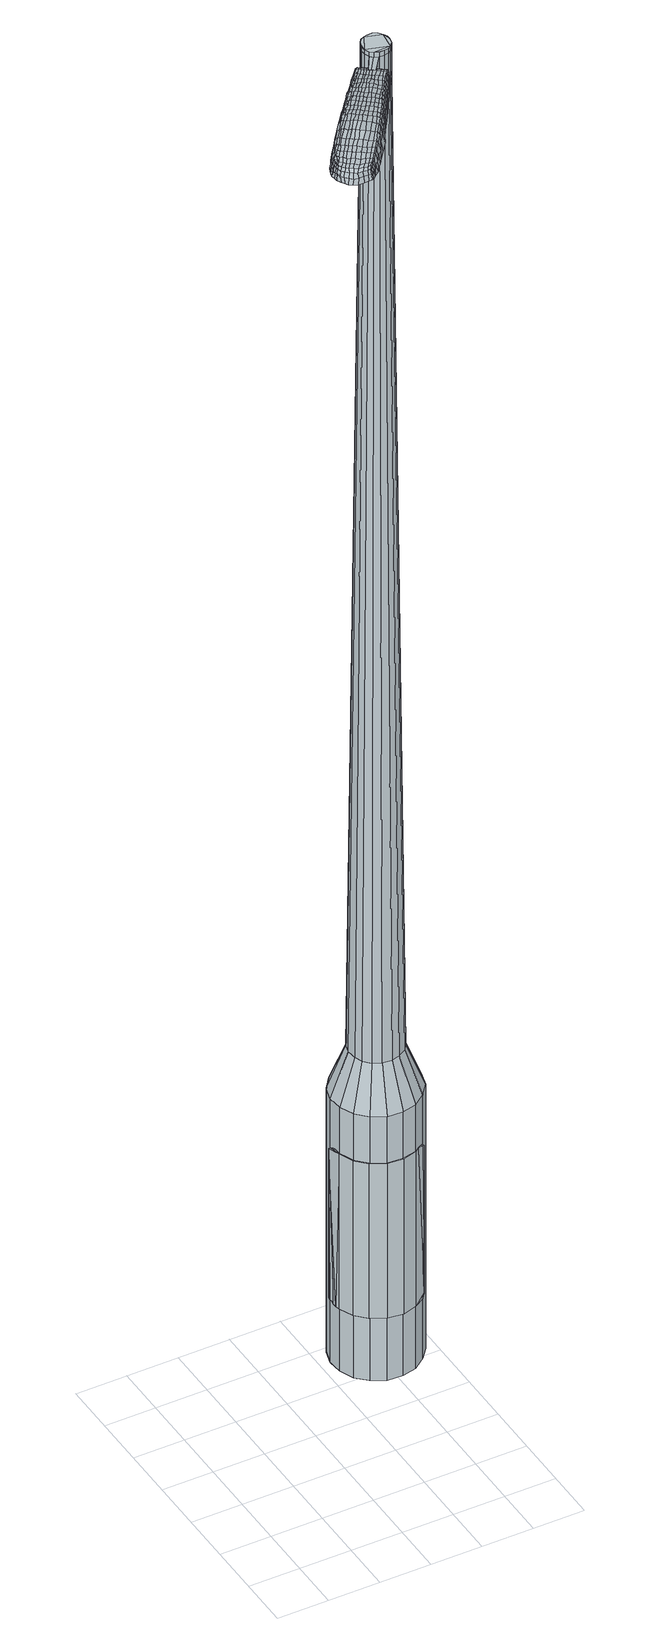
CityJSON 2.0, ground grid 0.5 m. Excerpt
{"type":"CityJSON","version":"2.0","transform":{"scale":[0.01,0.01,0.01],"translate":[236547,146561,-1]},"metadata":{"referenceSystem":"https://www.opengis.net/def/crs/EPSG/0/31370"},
"CityObjects":{
"object1":{"type":"GenericCityObject","attributes":{"cluster":616,"mean_distance_to_centroid":0.293,"new_centroid_x":236549.02,"new_centroid_y":146563.29,"mean_distance_to_camera":6.36,"H1":2.63,"H2":0.801,"Z_final":113.56,"cluster2":-1,"proj_x":236545.16,"proj_y":146560.49,"id_line":33897,"bearing_l":324.06,"distance":4.77,"orientation":"right","G_obj":234.06},"geometry":[{"type":"MultiSurface","lod":"2","boundaries":[[[0,1,2,3]],[[1,4,5,2]],[[4,6,7,5]],[[6,8,9,7]],[[8,10,11,9]],[[10,12,13,11]],[[12,14,15,13]],[[14,16,17,15]],[[16,18,19,17]],[[18,20,21,19]],[[20,22,23,21]],[[22,24,25,23]],[[24,26,27,25]],[[26,28,29,27]],[[28,30,31,29]],[[30,32,33,31]],[[32,34,35,33]],[[34,0,3,35]],[[36,37,38,39]],[[38,40,41,42]],[[41,43,42]],[[42,44,45,46]],[[45,47,46]],[[46,48,49,50]],[[49,51,50]],[[42,46,50,38]],[[50,52,39,38]],[[53,36,39]],[[2,5,7,35]],[[7,9,11,15]],[[11,13,15]],[[15,17,19,23]],[[19,21,23]],[[23,25,27,31]],[[27,29,31]],[[15,23,31,7]],[[31,33,35,7]],[[3,2,35]],[[1,0,54,55]],[[0,34,56,54]],[[34,32,57,56]],[[32,30,58,57]],[[30,28,59,58]],[[28,26,60,59]],[[26,24,61,60]],[[24,22,62,61]],[[22,20,63,62]],[[20,18,64,63]],[[18,16,65,64]],[[16,14,66,65]],[[14,12,67,66]],[[12,10,68,67]],[[10,8,69,68]],[[8,6,70,69]],[[6,4,71,70]],[[4,1,55,71]],[[55,54,72,73]],[[54,56,74,72]],[[56,57,75,74]],[[57,58,76,75]],[[58,59,77,76]],[[59,60,78,77]],[[60,61,79,78]],[[61,62,80,79]],[[62,63,81,80]],[[63,64,82,81]],[[64,65,83,82]],[[65,66,84,83]],[[66,67,85,84]],[[67,68,86,85]],[[68,69,87,86]],[[69,70,88,87]],[[70,71,89,88]],[[71,55,73,89]],[[90,91,92,93]],[[94,95,91,90]],[[75,96,95,94]],[[97,98,96,75]],[[99,100,98,97]],[[78,101,100,99]],[[79,102,101,78]],[[80,103,102,79]],[[81,104,103,80]],[[105,106,104,81]],[[107,108,106,105]],[[84,109,108,107]],[[85,110,109,84]],[[111,112,110,85]],[[87,113,112,111]],[[88,114,113,87]],[[115,116,114,88]],[[93,92,116,115]],[[117,118,119,120]],[[121,117,120,122]],[[123,121,122,124]],[[125,123,124,126]],[[127,125,126,128]],[[129,127,128,130]],[[131,129,130,132]],[[133,131,132,134]],[[135,133,134,136]],[[137,135,136,138]],[[139,137,138,140]],[[141,139,140,142]],[[143,141,142,144]],[[145,143,144,146]],[[147,145,146,148]],[[149,147,148,150]],[[73,72,90,93]],[[72,74,94,90]],[[74,75,94]],[[76,97,75]],[[76,77,99,97]],[[77,78,99]],[[82,105,81]],[[82,83,107,105]],[[83,84,107]],[[86,111,85]],[[86,87,111]],[[89,115,88]],[[89,73,93,115]],[[151,152,92,91]],[[152,153,116,92]],[[153,114,116]],[[154,112,113]],[[154,110,112]],[[155,108,109]],[[155,156,106,108]],[[156,104,106]],[[157,100,101]],[[157,158,98,100]],[[158,96,98]],[[159,95,96]],[[159,151,91,95]],[[39,52,149,160]],[[152,151,161,150]],[[53,39,160,118]],[[151,159,119,161]],[[36,53,118,117]],[[159,96,120,119]],[[37,36,117,121]],[[96,158,122,120]],[[38,37,121,123]],[[158,157,124,122]],[[40,38,123,125]],[[157,101,126,124]],[[41,40,125,127]],[[101,102,128,126]],[[43,41,127,129]],[[102,103,130,128]],[[42,43,129,131]],[[103,104,132,130]],[[44,42,131,133]],[[104,156,134,132]],[[45,44,133,135]],[[156,155,136,134]],[[47,45,135,137]],[[155,109,138,136]],[[46,47,137,139]],[[109,110,140,138]],[[48,46,139,141]],[[110,154,142,140]],[[49,48,141,143]],[[154,113,144,142]],[[51,49,143,145]],[[113,114,146,144]],[[50,51,145,147]],[[114,153,148,146]],[[52,50,147,149]],[[153,152,150,148]],[[149,150,162,163]],[[150,161,164,162]],[[161,119,165,164]],[[119,118,166,165]],[[118,160,167,166]],[[160,149,163,167]],[[168,169,170,171]],[[172,168,171,173]],[[168,172,174,175]],[[169,168,175,176]],[[177,178,179,180]],[[181,177,180,182]],[[177,181,183,184]],[[178,177,184,185]],[[186,187,188,189]],[[190,186,189,191]],[[186,190,192,193]],[[187,186,193,194]],[[195,196,197,198]],[[199,195,198,200]],[[195,199,201,202]],[[196,195,202,203]],[[204,205,206,207]],[[208,204,207,209]],[[204,208,210,211]],[[205,204,211,212]],[[213,214,215,216]],[[217,213,216,218]],[[213,217,219,220]],[[214,213,220,221]],[[222,223,224,225]],[[214,222,225,215]],[[222,214,221,226]],[[223,222,226,227]],[[228,229,230,231]],[[223,228,231,224]],[[228,223,227,232]],[[229,228,232,233]],[[234,172,173,235]],[[229,234,235,230]],[[234,229,233,236]],[[172,234,236,174]],[[237,238,239,240]],[[241,237,240,242]],[[237,241,243,244]],[[238,237,244,245]],[[246,247,248,249]],[[238,246,249,239]],[[246,238,245,250]],[[247,246,250,251]],[[252,253,254,255]],[[247,252,255,248]],[[252,247,251,256]],[[253,252,256,257]],[[258,259,260,261]],[[253,258,261,254]],[[258,253,257,262]],[[259,258,262,263]],[[264,169,176,265]],[[259,264,265,260]],[[264,259,263,266]],[[169,264,266,170]],[[267,268,269,270]],[[271,267,270,272]],[[267,271,273,274]],[[268,267,274,275]],[[276,277,278,279]],[[268,276,279,269]],[[276,268,275,280]],[[277,276,280,281]],[[282,283,284,285]],[[277,282,285,278]],[[282,277,281,286]],[[283,282,286,287]],[[288,181,182,289]],[[283,288,289,284]],[[288,283,287,290]],[[181,288,290,183]],[[291,292,293,294]],[[295,291,294,296]],[[291,295,297,298]],[[292,291,298,299]],[[300,301,302,303]],[[292,300,303,293]],[[300,292,299,304]],[[301,300,304,305]],[[306,307,308,309]],[[301,306,309,302]],[[306,301,305,310]],[[307,306,310,311]],[[312,313,314,315]],[[307,312,315,308]],[[312,307,311,316]],[[313,312,316,317]],[[318,178,185,319]],[[313,318,319,314]],[[318,313,317,320]],[[178,318,320,179]],[[321,207,206,322]],[[323,321,322,324]],[[321,323,325,326]],[[207,321,326,209]],[[327,323,324,328]],[[329,327,328,330]],[[327,329,331,332]],[[323,327,332,325]],[[333,329,330,334]],[[335,333,334,336]],[[333,335,337,338]],[[329,333,338,331]],[[339,335,336,340]],[[341,339,340,342]],[[339,341,343,344]],[[335,339,344,337]],[[345,341,342,346]],[[196,345,346,197]],[[345,196,203,347]],[[341,345,347,343]],[[348,349,194,193]],[[350,348,193,192]],[[348,350,351,352]],[[349,348,352,353]],[[354,355,353,352]],[[356,354,352,351]],[[354,356,357,358]],[[355,354,358,359]],[[360,361,359,358]],[[362,360,358,357]],[[360,362,363,364]],[[361,360,364,365]],[[366,367,365,364]],[[368,366,364,363]],[[366,368,201,199]],[[367,366,199,200]],[[369,370,371,372]],[[271,369,372,273]],[[369,271,272,373]],[[370,369,373,374]],[[375,190,191,376]],[[370,375,376,371]],[[375,370,374,377]],[[190,375,377,192]],[[378,379,380,381]],[[217,378,381,219]],[[378,217,218,382]],[[379,378,382,383]],[[384,385,386,387]],[[379,384,387,380]],[[384,379,383,388]],[[385,384,388,389]],[[390,187,194,391]],[[385,390,391,386]],[[390,385,389,392]],[[187,390,392,188]],[[393,394,395,396]],[[175,393,396,176]],[[393,175,174,397]],[[394,393,397,398]],[[399,400,401,402]],[[394,399,402,395]],[[399,394,398,403]],[[400,399,403,404]],[[405,198,197,406]],[[400,405,406,401]],[[405,400,404,407]],[[198,405,407,200]],[[408,409,410,411]],[[180,408,411,182]],[[408,180,179,412]],[[409,408,412,413]],[[414,202,201,415]],[[409,414,415,410]],[[414,409,413,416]],[[202,414,416,203]],[[417,418,419,420]],[[295,417,420,297]],[[417,295,296,421]],[[418,417,421,422]],[[423,208,209,424]],[[418,423,424,419]],[[423,418,422,425]],[[208,423,425,210]],[[426,427,428,429]],[[241,426,429,243]],[[426,241,242,430]],[[427,426,430,431]],[[432,433,434,435]],[[427,432,435,428]],[[432,427,431,436]],[[433,432,436,437]],[[438,205,212,439]],[[433,438,439,434]],[[438,433,437,440]],[[205,438,440,206]],[[441,442,431,430]],[[240,441,430,242]],[[441,240,239,443]],[[442,441,443,444]],[[445,446,437,436]],[[442,445,436,431]],[[445,442,444,447]],[[446,445,447,448]],[[449,322,206,440]],[[446,449,440,437]],[[449,446,448,450]],[[322,449,450,324]],[[451,452,453,454]],[[298,451,454,299]],[[451,298,297,420]],[[452,451,420,419]],[[455,326,325,456]],[[452,455,456,453]],[[455,452,419,424]],[[326,455,424,209]],[[457,458,444,443]],[[249,457,443,239]],[[457,249,248,459]],[[458,457,459,460]],[[461,462,448,447]],[[458,461,447,444]],[[461,458,460,463]],[[462,461,463,464]],[[465,328,324,450]],[[462,465,450,448]],[[465,462,464,466]],[[328,465,466,330]],[[467,468,469,470]],[[304,467,470,305]],[[467,304,299,454]],[[468,467,454,453]],[[471,332,331,472]],[[468,471,472,469]],[[471,468,453,456]],[[332,471,456,325]],[[473,474,460,459]],[[255,473,459,248]],[[473,255,254,475]],[[474,473,475,476]],[[477,478,464,463]],[[474,477,463,460]],[[477,474,476,479]],[[478,477,479,480]],[[481,334,330,466]],[[478,481,466,464]],[[481,478,480,482]],[[334,481,482,336]],[[483,484,485,486]],[[310,483,486,311]],[[483,310,305,470]],[[484,483,470,469]],[[487,338,337,488]],[[484,487,488,485]],[[487,484,469,472]],[[338,487,472,331]],[[489,490,476,475]],[[261,489,475,254]],[[489,261,260,491]],[[490,489,491,492]],[[493,494,480,479]],[[490,493,479,476]],[[493,490,492,495]],[[494,493,495,496]],[[497,340,336,482]],[[494,497,482,480]],[[497,494,496,498]],[[340,497,498,342]],[[499,500,501,502]],[[316,499,502,317]],[[499,316,311,486]],[[500,499,486,485]],[[503,344,343,504]],[[500,503,504,501]],[[503,500,485,488]],[[344,503,488,337]],[[505,506,492,491]],[[265,505,491,260]],[[505,265,176,396]],[[506,505,396,395]],[[507,508,496,495]],[[506,507,495,492]],[[507,506,395,402]],[[508,507,402,401]],[[509,346,342,498]],[[508,509,498,496]],[[509,508,401,406]],[[346,509,406,197]],[[510,511,413,412]],[[320,510,412,179]],[[510,320,317,502]],[[511,510,502,501]],[[512,347,203,416]],[[511,512,416,413]],[[512,511,501,504]],[[347,512,504,343]],[[513,514,374,373]],[[270,513,373,272]],[[513,270,269,515]],[[514,513,515,516]],[[517,350,192,377]],[[514,517,377,374]],[[517,514,516,518]],[[350,517,518,351]],[[519,520,521,522]],[[220,519,522,221]],[[519,220,219,381]],[[520,519,381,380]],[[523,524,525,526]],[[520,523,526,521]],[[523,520,380,387]],[[524,523,387,386]],[[527,349,353,528]],[[524,527,528,525]],[[527,524,386,391]],[[349,527,391,194]],[[529,530,516,515]],[[279,529,515,269]],[[529,279,278,531]],[[530,529,531,532]],[[533,356,351,518]],[[530,533,518,516]],[[533,530,532,534]],[[356,533,534,357]],[[535,536,537,538]],[[226,535,538,227]],[[535,226,221,522]],[[536,535,522,521]],[[539,540,541,542]],[[536,539,542,537]],[[539,536,521,526]],[[540,539,526,525]],[[543,355,359,544]],[[540,543,544,541]],[[543,540,525,528]],[[355,543,528,353]],[[545,546,532,531]],[[285,545,531,278]],[[545,285,284,547]],[[546,545,547,548]],[[549,362,357,534]],[[546,549,534,532]],[[549,546,548,550]],[[362,549,550,363]],[[551,552,553,554]],[[232,551,554,233]],[[551,232,227,538]],[[552,551,538,537]],[[555,556,557,558]],[[552,555,558,553]],[[555,552,537,542]],[[556,555,542,541]],[[559,361,365,560]],[[556,559,560,557]],[[559,556,541,544]],[[361,559,544,359]],[[561,562,548,547]],[[289,561,547,284]],[[561,289,182,411]],[[562,561,411,410]],[[563,368,363,550]],[[562,563,550,548]],[[563,562,410,415]],[[368,563,415,201]],[[564,565,398,397]],[[236,564,397,174]],[[564,236,233,554]],[[565,564,554,553]],[[566,567,404,403]],[[565,566,403,398]],[[566,565,553,558]],[[567,566,558,557]],[[568,367,200,407]],[[567,568,407,404]],[[568,567,557,560]],[[367,568,560,365]],[[569,570,571,572]],[[572,571,573,574]],[[575,573,571,576]],[[576,571,570,577]],[[578,579,580,581]],[[581,580,582,583]],[[584,582,580,585]],[[585,580,579,586]],[[587,588,589,590]],[[590,589,591,592]],[[593,591,589,594]],[[594,589,588,595]],[[596,597,598,599]],[[599,598,600,601]],[[602,600,598,603]],[[603,598,597,604]],[[605,606,607,608]],[[608,607,609,610]],[[611,609,607,612]],[[612,607,606,613]],[[614,615,616,617]],[[617,616,618,619]],[[620,618,616,621]],[[621,616,615,622]],[[623,624,625,626]],[[626,625,615,614]],[[622,615,625,627]],[[627,625,624,628]],[[629,630,631,632]],[[632,631,624,623]],[[628,624,631,633]],[[633,631,630,634]],[[574,573,635,636]],[[636,635,630,629]],[[634,630,635,637]],[[637,635,573,575]],[[638,639,640,641]],[[641,640,642,643]],[[644,642,640,645]],[[645,640,639,646]],[[647,648,649,650]],[[650,649,639,638]],[[646,639,649,651]],[[651,649,648,652]],[[653,654,655,656]],[[656,655,648,647]],[[652,648,655,657]],[[657,655,654,658]],[[659,660,661,662]],[[662,661,654,653]],[[658,654,661,663]],[[663,661,660,664]],[[577,570,665,666]],[[666,665,660,659]],[[664,660,665,667]],[[667,665,570,569]],[[668,669,670,671]],[[671,670,672,673]],[[674,672,670,675]],[[675,670,669,676]],[[677,678,679,680]],[[680,679,669,668]],[[676,669,679,681]],[[681,679,678,682]],[[683,684,685,686]],[[686,685,678,677]],[[682,678,685,687]],[[687,685,684,688]],[[583,582,689,690]],[[690,689,684,683]],[[688,684,689,691]],[[691,689,582,584]],[[692,693,694,695]],[[695,694,696,697]],[[698,696,694,699]],[[699,694,693,700]],[[701,702,703,704]],[[704,703,693,692]],[[700,693,703,705]],[[705,703,702,706]],[[707,708,709,710]],[[710,709,702,701]],[[706,702,709,711]],[[711,709,708,712]],[[713,714,715,716]],[[716,715,708,707]],[[712,708,715,717]],[[717,715,714,718]],[[586,579,719,720]],[[720,719,714,713]],[[718,714,719,721]],[[721,719,579,578]],[[605,608,722,723]],[[723,722,724,725]],[[726,724,722,727]],[[727,722,608,610]],[[725,724,728,729]],[[729,728,730,731]],[[732,730,728,733]],[[733,728,724,726]],[[731,730,734,735]],[[735,734,736,737]],[[738,736,734,739]],[[739,734,730,732]],[[737,736,740,741]],[[741,740,742,743]],[[744,742,740,745]],[[745,740,736,738]],[[743,742,746,747]],[[747,746,597,596]],[[604,597,746,748]],[[748,746,742,744]],[[595,749,750,594]],[[594,750,751,593]],[[752,751,750,753]],[[753,750,749,754]],[[754,755,756,753]],[[753,756,757,752]],[[758,757,756,759]],[[759,756,755,760]],[[760,761,762,759]],[[759,762,763,758]],[[764,763,762,765]],[[765,762,761,766]],[[766,767,768,765]],[[765,768,769,764]],[[602,769,768,600]],[[600,768,767,601]],[[770,771,772,773]],[[773,772,672,674]],[[673,672,772,774]],[[774,772,771,775]],[[592,591,776,777]],[[777,776,771,770]],[[775,771,776,778]],[[778,776,591,593]],[[779,780,781,782]],[[782,781,618,620]],[[619,618,781,783]],[[783,781,780,784]],[[785,786,787,788]],[[788,787,780,779]],[[784,780,787,789]],[[789,787,786,790]],[[595,588,791,792]],[[792,791,786,785]],[[790,786,791,793]],[[793,791,588,587]],[[794,795,796,797]],[[797,796,576,577]],[[575,576,796,798]],[[798,796,795,799]],[[800,801,802,803]],[[803,802,795,794]],[[799,795,802,804]],[[804,802,801,805]],[[596,599,806,807]],[[807,806,801,800]],[[805,801,806,808]],[[808,806,599,601]],[[809,810,811,812]],[[812,811,581,583]],[[578,581,811,813]],[[813,811,810,814]],[[602,603,815,816]],[[816,815,810,809]],[[814,810,815,817]],[[817,815,603,604]],[[818,819,820,821]],[[821,820,696,698]],[[697,696,820,822]],[[822,820,819,823]],[[610,609,824,825]],[[825,824,819,818]],[[823,819,824,826]],[[826,824,609,611]],[[827,828,829]],[[829,828,642,644]],[[643,642,828,830]],[[828,827,830]],[[831,832,833,834]],[[834,833,827,829]],[[830,827,833,835]],[[835,833,832,836]],[[613,606,837,838]],[[838,837,832,831]],[[836,832,837,839]],[[839,837,606,605]],[[840,841,830]],[[830,841,641,643]],[[638,641,841,842]],[[841,840,842]],[[836,843,844,835]],[[835,844,840,830]],[[842,840,844,845]],[[845,844,843,846]],[[605,723,847,839]],[[839,847,843,836]],[[846,843,847,848]],[[848,847,723,725]],[[849,850,851,852]],[[852,851,699,700]],[[698,699,851,821]],[[821,851,850,818]],[[726,727,853,854]],[[854,853,850,849]],[[818,850,853,825]],[[825,853,727,610]],[[855,856,842]],[[842,856,650,638]],[[647,650,856,857]],[[856,855,857]],[[846,858,859,845]],[[845,859,855,842]],[[857,855,859,860]],[[860,859,858,861]],[[725,729,862,848]],[[848,862,858,846]],[[861,858,862,863]],[[863,862,729,731]],[[864,865,866,867]],[[867,866,705,706]],[[700,705,866,852]],[[852,866,865,849]],[[732,733,868,869]],[[869,868,865,864]],[[849,865,868,854]],[[854,868,733,726]],[[870,871,857]],[[857,871,656,647]],[[653,656,871,872]],[[872,871,870,873]],[[861,874,875,860]],[[860,875,870,857]],[[873,870,875,876]],[[876,875,874,877]],[[731,735,878,863]],[[863,878,874,861]],[[877,874,878,879]],[[879,878,735,737]],[[880,881,882,883]],[[883,882,711,712]],[[706,711,882,867]],[[867,882,881,864]],[[738,739,884,885]],[[885,884,881,880]],[[864,881,884,869]],[[869,884,739,732]],[[873,886,887,872]],[[872,887,662,653]],[[659,662,887,888]],[[888,887,886,889]],[[877,890,891,876]],[[876,891,886,873]],[[889,886,891,892]],[[892,891,890,893]],[[737,741,894,879]],[[879,894,890,877]],[[893,890,894,895]],[[895,894,741,743]],[[896,897,898,899]],[[899,898,717,718]],[[712,717,898,883]],[[883,898,897,880]],[[744,745,900,901]],[[901,900,897,896]],[[880,897,900,885]],[[885,900,745,738]],[[889,902,903,888]],[[888,903,666,659]],[[577,666,903,797]],[[797,903,902,794]],[[893,904,905,892]],[[892,905,902,889]],[[794,902,905,803]],[[803,905,904,800]],[[743,747,906,895]],[[895,906,904,893]],[[800,904,906,807]],[[807,906,747,596]],[[814,907,908,813]],[[813,908,721,578]],[[718,721,908,899]],[[899,908,907,896]],[[604,748,909,817]],[[817,909,907,814]],[[896,907,909,901]],[[901,909,748,744]],[[775,910,911,774]],[[774,911,671,673]],[[668,671,911,912]],[[912,911,910,913]],[[593,751,914,778]],[[778,914,910,775]],[[913,910,914,915]],[[915,914,751,752]],[[916,917,918,919]],[[919,918,621,622]],[[620,621,918,782]],[[782,918,917,779]],[[920,921,922,923]],[[923,922,917,916]],[[779,917,922,788]],[[788,922,921,785]],[[754,749,924,925]],[[925,924,921,920]],[[785,921,924,792]],[[792,924,749,595]],[[913,926,927,912]],[[912,927,680,668]],[[677,680,927,928]],[[928,927,926,929]],[[752,757,930,915]],[[915,930,926,913]],[[929,926,930,931]],[[931,930,757,758]],[[932,933,934,935]],[[935,934,627,628]],[[622,627,934,919]],[[919,934,933,916]],[[936,937,938,939]],[[939,938,933,932]],[[916,933,938,923]],[[923,938,937,920]],[[760,755,940,941]],[[941,940,937,936]],[[920,937,940,925]],[[925,940,755,754]],[[929,942,943,928]],[[928,943,686,677]],[[683,686,943,944]],[[944,943,942,945]],[[758,763,946,931]],[[931,946,942,929]],[[945,942,946,947]],[[947,946,763,764]],[[948,949,950,951]],[[951,950,633,634]],[[628,633,950,935]],[[935,950,949,932]],[[952,953,954,955]],[[955,954,949,948]],[[932,949,954,939]],[[939,954,953,936]],[[766,761,956,957]],[[957,956,953,952]],[[936,953,956,941]],[[941,956,761,760]],[[945,958,959,944]],[[944,959,690,683]],[[583,690,959,812]],[[812,959,958,809]],[[764,769,960,947]],[[947,960,958,945]],[[809,958,960,816]],[[816,960,769,602]],[[799,961,962,798]],[[798,962,637,575]],[[634,637,962,951]],[[951,962,961,948]],[[805,963,964,804]],[[804,964,961,799]],[[948,961,964,955]],[[955,964,963,952]],[[601,767,965,808]],[[808,965,963,805]],[[952,963,965,957]],[[957,965,767,766]],[[569,572,171,170]],[[572,574,173,171]],[[584,585,184,183]],[[585,586,185,184]],[[587,590,189,188]],[[590,592,191,189]],[[611,612,211,210]],[[612,613,212,211]],[[614,617,216,215]],[[617,619,218,216]],[[623,626,225,224]],[[626,614,215,225]],[[629,632,231,230]],[[632,623,224,231]],[[574,636,235,173]],[[636,629,230,235]],[[644,645,244,243]],[[645,646,245,244]],[[646,651,250,245]],[[651,652,251,250]],[[652,657,256,251]],[[657,658,257,256]],[[658,663,262,257]],[[663,664,263,262]],[[664,667,266,263]],[[667,569,170,266]],[[674,675,274,273]],[[675,676,275,274]],[[676,681,280,275]],[[681,682,281,280]],[[682,687,286,281]],[[687,688,287,286]],[[688,691,290,287]],[[691,584,183,290]],[[692,695,294,293]],[[695,697,296,294]],[[701,704,303,302]],[[704,692,293,303]],[[707,710,309,308]],[[710,701,302,309]],[[713,716,315,314]],[[716,707,308,315]],[[586,720,319,185]],[[720,713,314,319]],[[770,773,372,371]],[[773,674,273,372]],[[592,777,376,191]],[[777,770,371,376]],[[619,783,382,218]],[[783,784,383,382]],[[784,789,388,383]],[[789,790,389,388]],[[790,793,392,389]],[[793,587,188,392]],[[697,822,421,296]],[[822,823,422,421]],[[823,826,425,422]],[[826,611,210,425]],[[829,429,428]],[[829,644,243,429]],[[831,834,435,434]],[[834,829,428,435]],[[613,838,439,212]],[[838,831,434,439]],[[966,967,968,969]],[[970,971,969,968]],[[972,973,974,975]],[[976,977,978,979]],[[967,980,981,968]],[[982,970,968,981]],[[983,972,975,984]],[[985,986,977,976]],[[980,987,988,981]],[[988,989,982,981]],[[990,983,984,991]],[[992,986,985,993]],[[987,994,995,988]],[[995,996,989,988]],[[997,990,991,998]],[[999,992,993,1000]],[[1001,1002,1003,1004]],[[1005,1006,1002,1001]],[[1005,1007,1008,1006]],[[1007,1009,1010,1008]],[[1011,1012,1013,1014]],[[1015,1016,1012,1011]],[[1017,1018,1016,1015]],[[1019,1020,1018,1017]],[[1014,1003,1002,1011]],[[1011,1002,1006,1015]],[[1006,1008,1017,1015]],[[1008,1010,1019,1017]],[[975,974,971,970]],[[984,975,970,982]],[[989,991,984,982]],[[996,998,991,989]],[[976,979,973,972]],[[985,976,972,983]],[[993,985,983,990]],[[1000,993,990,997]],[[977,1001,1004,978]],[[986,1005,1001,977]],[[1007,1005,986,992]],[[1009,1007,992,999]],[[1021,1022,1023,1024]],[[1023,1025,1026,1027]],[[1023,1027,1028,1029]],[[1023,1029,1024]],[[1030,1021,1024,1031]],[[1032,1031,1024,1033]],[[1034,1033,1024]],[[1035,1023,1022,1036]],[[1037,1035,1036,1038]],[[1039,1037,1038,1040]],[[1041,1039,1040,1042]],[[1043,1041,1042,1044]],[[1044,1045,1046,1047]],[[1044,1047,1048,1049]],[[1044,1049,1050,1051]],[[1050,1052,1053,1054]],[[1050,1054,1055,1056]],[[1050,1056,1051]],[[1044,1051,1043]],[[1057,1058,1022,1021]],[[1059,1060,1025,1023]],[[1061,1062,1034,1024]],[[1058,1063,1036,1022]],[[1064,1059,1023,1035]],[[1063,1065,1038,1036]],[[1066,1064,1035,1037]],[[1065,1067,1040,1038]],[[1068,1066,1037,1039]],[[1067,1069,1042,1040]],[[1070,1068,1039,1041]],[[1069,1071,1044,1042]],[[1072,1070,1041,1043]],[[1071,1073,1045,1044]],[[1074,1075,1052,1050]],[[1076,1072,1043,1051]],[[1046,1045,1073,1077]],[[1047,1046,1077,1078]],[[1048,1047,1078,1079]],[[1049,1048,1079,1080]],[[1050,1049,1080,1074]],[[1081,1057,1021,1030]],[[1082,1081,1030,1031]],[[1083,1082,1031,1032]],[[1084,1083,1032,1033]],[[1062,1084,1033,1034]],[[1026,1025,1060,1085]],[[1053,1052,1075,1086]],[[1027,1026,1085,1087]],[[1028,1027,1087,1088]],[[1029,1028,1088,1089]],[[1024,1029,1089,1061]],[[1054,1053,1086,1090]],[[1055,1054,1090,1091]],[[1056,1055,1091,1092]],[[1051,1056,1092,1076]]]}]}
},
"vertices":[
[177,193,384],[167,203,384],[167,203,96],[177,193,96],[161,217,384],[161,217,96],[160,231,384],[160,231,96],[164,245,384],[164,245,96],[173,257,384],[173,257,96],[185,266,384],[185,266,96],[199,269,384],[199,269,96],[214,268,384],[214,268,96],[227,261,384],[227,261,96],[237,251,384],[237,251,96],[243,237,384],[243,237,96],[244,223,384],[244,223,96],[240,208,384],[240,208,96],[231,197,384],[231,197,96],[219,188,384],[219,188,96],[205,185,384],[205,185,96],[190,186,384],[190,186,96],[203,214,1524],[208,215,1524],[211,217,1524],[194,216,1524],[214,221,1524],[215,226,1524],[213,234,1524],[215,230,1524],[210,238,1524],[206,240,1524],[197,239,1524],[201,240,1524],[193,237,1524],[190,233,1524],[189,224,1524],[189,228,1524],[191,219,1524],[198,214,1524],[187,207,429],[181,213,429],[195,203,429],[204,202,429],[212,204,429],[220,209,429],[225,216,429],[227,224,429],[226,233,429],[223,241,429],[217,247,429],[209,251,429],[200,252,429],[192,250,429],[185,245,429],[179,238,429],[177,230,429],[178,221,429],[194,216,1483],[191,219,1483],[198,214,1483],[203,214,1483],[208,215,1483],[211,217,1483],[214,221,1483],[215,226,1483],[215,230,1483],[213,234,1483],[210,238,1483],[206,240,1483],[201,240,1483],[197,239,1483],[193,237,1483],[190,233,1483],[189,228,1483],[189,224,1483],[194,217,1483],[194,217,1485],[191,220,1485],[191,220,1483],[199,215,1483],[199,215,1485],[203,214,1485],[207,215,1483],[207,215,1485],[211,218,1483],[211,218,1485],[214,221,1485],[215,226,1485],[215,230,1485],[213,234,1485],[210,237,1483],[210,237,1485],[206,239,1483],[206,239,1485],[201,240,1485],[197,239,1485],[193,236,1483],[193,236,1485],[190,233,1485],[189,228,1485],[190,224,1483],[190,224,1485],[203,214,1519],[198,214,1519],[198,214,1493],[203,214,1493],[208,215,1519],[208,215,1493],[211,217,1519],[211,217,1493],[214,221,1519],[214,221,1493],[215,226,1519],[215,226,1493],[215,230,1519],[215,230,1493],[213,234,1519],[213,234,1493],[210,238,1519],[210,238,1493],[206,240,1519],[206,240,1493],[201,240,1519],[201,240,1493],[197,239,1519],[197,239,1493],[193,237,1519],[193,237,1493],[190,233,1519],[190,233,1493],[189,228,1519],[189,228,1493],[189,224,1519],[189,224,1493],[191,219,1519],[191,219,1493],[194,216,1485],[191,219,1485],[189,224,1485],[193,237,1485],[206,240,1485],[210,238,1485],[211,217,1485],[208,215,1485],[198,214,1485],[194,216,1519],[194,216,1493],[181,203,1513],[181,203,1518],[183,201,1513],[186,199,1513],[186,199,1518],[183,201,1518],[124,152,1519],[128,158,1518],[126,158,1509],[122,152,1510],[119,146,1519],[117,145,1510],[120,145,1526],[126,152,1525],[130,158,1525],[155,130,1519],[159,136,1518],[158,137,1525],[154,131,1525],[150,122,1519],[149,124,1526],[151,120,1510],[155,128,1510],[159,134,1509],[98,80,1519],[95,83,1519],[94,82,1513],[97,80,1513],[102,79,1519],[101,78,1513],[102,80,1524],[99,82,1524],[96,84,1524],[141,141,1530],[145,146,1529],[143,148,1529],[138,142,1530],[136,133,1531],[133,135,1531],[139,131,1530],[144,138,1530],[148,144,1529],[188,206,1512],[186,208,1512],[185,207,1517],[188,205,1517],[191,204,1512],[190,203,1517],[190,203,1506],[188,205,1506],[186,207,1506],[90,104,1519],[92,107,1519],[90,107,1512],[89,104,1512],[89,101,1518],[88,101,1512],[90,101,1522],[91,103,1523],[93,106,1524],[94,111,1519],[97,116,1519],[95,115,1512],[92,111,1512],[96,110,1524],[99,115,1525],[100,121,1519],[105,127,1519],[103,127,1511],[98,120,1511],[102,120,1526],[106,127,1526],[112,136,1519],[110,136,1510],[113,136,1526],[171,210,1513],[166,204,1513],[167,204,1518],[172,210,1517],[174,214,1512],[174,213,1516],[173,214,1506],[169,210,1507],[164,204,1507],[161,198,1514],[156,192,1515],[158,192,1520],[162,198,1519],[159,198,1507],[155,192,1507],[151,186,1515],[147,181,1516],[148,181,1522],[153,186,1521],[150,186,1508],[145,181,1508],[142,175,1517],[137,169,1517],[139,169,1524],[144,175,1523],[140,175,1508],[135,169,1509],[133,164,1518],[135,163,1524],[131,163,1509],[119,82,1519],[121,84,1519],[120,86,1524],[118,83,1523],[117,80,1518],[116,81,1522],[117,79,1512],[119,81,1512],[121,83,1512],[124,88,1519],[128,92,1519],[127,94,1525],[123,89,1524],[125,86,1512],[128,91,1512],[132,97,1519],[137,103,1519],[136,105,1526],[131,99,1526],[132,95,1511],[137,102,1511],[143,113,1519],[143,114,1526],[144,111,1510],[195,192,1513],[191,185,1513],[191,184,1507],[195,190,1507],[198,197,1512],[198,195,1506],[197,196,1516],[194,193,1517],[190,187,1518],[187,179,1514],[183,173,1515],[183,171,1507],[187,177,1507],[186,180,1519],[182,174,1520],[179,166,1515],[175,160,1516],[175,158,1508],[179,165,1508],[178,168,1521],[174,162,1522],[171,154,1517],[167,148,1517],[167,146,1509],[171,152,1508],[170,155,1523],[166,149,1524],[163,142,1518],[163,140,1509],[162,143,1524],[184,201,1519],[182,202,1519],[180,195,1520],[178,196,1520],[182,193,1520],[187,199,1519],[176,189,1522],[173,190,1522],[171,183,1523],[169,184,1523],[174,181,1523],[178,187,1521],[167,177,1524],[165,178,1524],[163,170,1525],[160,172,1525],[165,169,1525],[170,175,1524],[158,164,1526],[156,166,1526],[154,158,1527],[152,160,1527],[157,156,1527],[161,162,1526],[150,152,1528],[147,154,1528],[153,150,1528],[100,84,1527],[97,86,1527],[104,83,1526],[107,86,1527],[103,88,1528],[100,90,1528],[107,93,1529],[104,95,1529],[111,91,1528],[115,97,1530],[111,99,1530],[108,101,1530],[115,105,1531],[112,107,1531],[119,103,1530],[124,110,1531],[121,112,1531],[118,114,1531],[128,123,1531],[125,125,1531],[132,120,1531],[115,79,1518],[112,79,1519],[112,78,1513],[115,78,1513],[115,81,1523],[112,80,1523],[107,79,1519],[107,78,1513],[107,80,1524],[89,99,1518],[89,96,1518],[90,97,1523],[90,100,1523],[87,99,1513],[88,96,1513],[89,93,1519],[90,89,1519],[91,90,1524],[90,94,1523],[88,92,1513],[90,88,1513],[92,86,1519],[93,87,1524],[92,85,1513],[127,152,1528],[129,150,1528],[133,156,1528],[132,157,1527],[122,145,1528],[123,143,1529],[131,149,1529],[133,147,1530],[138,152,1529],[135,154,1528],[125,141,1529],[128,139,1530],[136,144,1530],[140,150,1529],[130,137,1531],[153,132,1528],[151,134,1529],[146,126,1529],[148,125,1528],[157,138,1527],[155,140,1528],[148,136,1529],[143,128,1530],[152,142,1528],[198,199,1512],[196,200,1512],[195,199,1517],[197,198,1517],[198,198,1506],[196,199,1506],[194,202,1512],[193,201,1517],[194,201,1506],[176,215,1512],[178,214,1512],[177,213,1506],[175,214,1506],[176,213,1517],[177,212,1517],[180,212,1512],[182,211,1512],[181,210,1506],[179,212,1506],[179,211,1517],[181,210,1517],[184,209,1512],[183,209,1506],[183,208,1517],[173,209,1519],[174,208,1519],[168,203,1520],[170,202,1520],[176,207,1519],[178,205,1519],[172,201,1520],[174,199,1520],[180,204,1519],[176,198,1520],[194,194,1519],[192,195,1519],[188,189,1520],[190,188,1520],[190,197,1519],[185,191,1520],[164,197,1521],[165,196,1521],[159,191,1522],[160,190,1522],[167,195,1521],[169,193,1521],[162,189,1522],[165,187,1523],[171,192,1522],[167,186,1523],[185,181,1521],[184,183,1521],[180,176,1522],[181,175,1522],[181,185,1521],[177,178,1522],[154,186,1523],[156,185,1523],[150,180,1524],[151,179,1524],[158,183,1523],[160,182,1524],[153,177,1525],[156,176,1525],[162,180,1524],[158,174,1525],[177,169,1523],[176,170,1523],[171,164,1524],[173,163,1524],[173,172,1524],[168,166,1525],[145,174,1525],[147,173,1525],[141,168,1526],[142,167,1526],[149,172,1526],[151,170,1526],[144,166,1527],[147,164,1527],[153,168,1526],[149,162,1527],[169,157,1525],[167,158,1525],[163,152,1526],[165,150,1526],[164,160,1526],[160,154,1527],[136,163,1527],[138,162,1527],[140,160,1527],[142,158,1528],[145,156,1528],[161,144,1527],[159,146,1527],[156,148,1528],[116,83,1525],[113,82,1525],[119,85,1526],[116,85,1526],[109,82,1526],[112,85,1527],[92,102,1525],[92,99,1525],[94,102,1526],[93,105,1525],[92,96,1525],[93,92,1526],[96,96,1527],[94,99,1526],[95,89,1526],[98,93,1527],[122,89,1526],[119,89,1527],[126,94,1527],[123,94,1528],[115,90,1528],[119,95,1529],[96,109,1526],[96,107,1527],[100,112,1528],[99,114,1527],[97,104,1527],[99,101,1528],[103,106,1529],[101,109,1528],[101,98,1528],[105,104,1530],[130,99,1528],[127,100,1529],[135,106,1528],[132,106,1529],[123,101,1529],[128,108,1530],[103,119,1528],[104,117,1528],[109,124,1529],[108,126,1528],[105,115,1529],[107,112,1530],[112,119,1530],[110,122,1530],[110,110,1530],[115,117,1531],[141,115,1529],[139,116,1529],[136,118,1530],[115,135,1528],[116,134,1529],[118,132,1530],[120,129,1530],[123,127,1531],[128,157,1509],[130,157,1518],[125,151,1518],[123,151,1509],[120,144,1519],[118,144,1510],[122,144,1525],[127,151,1525],[132,157,1525],[157,138,1525],[157,137,1518],[153,131,1518],[153,132,1525],[148,124,1519],[148,125,1525],[149,122,1510],[154,129,1509],[158,135,1509],[96,84,1513],[96,84,1519],[99,82,1519],[98,82,1513],[102,81,1519],[102,80,1513],[103,82,1524],[100,84,1524],[97,86,1524],[143,148,1528],[145,146,1528],[141,140,1529],[138,142,1529],[136,133,1529],[133,135,1529],[139,131,1529],[144,138,1529],[148,144,1528],[184,205,1516],[185,206,1512],[187,204,1512],[186,203,1516],[189,202,1512],[189,202,1516],[189,202,1506],[187,203,1506],[184,205,1506],[92,106,1512],[94,106,1519],[92,103,1518],[90,103,1512],[91,101,1518],[90,101,1512],[92,101,1522],[93,103,1523],[95,105,1523],[97,114,1512],[99,115,1519],[96,110,1519],[94,110,1512],[97,109,1524],[100,114,1525],[105,126,1511],[106,126,1519],[102,119,1519],[100,119,1511],[104,119,1525],[108,126,1526],[113,135,1519],[111,135,1510],[115,135,1526],[169,202,1518],[167,202,1513],[172,208,1513],[173,208,1517],[175,212,1512],[175,211,1515],[174,212,1506],[171,208,1506],[166,202,1507],[159,191,1520],[158,191,1514],[162,197,1514],[164,197,1519],[161,197,1507],[156,191,1507],[150,179,1522],[148,179,1516],[153,185,1515],[154,185,1521],[151,185,1508],[146,179,1508],[141,168,1523],[139,168,1517],[144,174,1516],[145,173,1522],[142,174,1508],[137,168,1508],[134,162,1517],[136,162,1524],[132,162,1509],[119,87,1523],[120,86,1519],[117,84,1518],[117,85,1523],[116,82,1518],[116,83,1522],[116,81,1512],[118,82,1512],[120,84,1512],[126,95,1525],[126,94,1519],[123,89,1519],[122,91,1524],[123,88,1512],[127,92,1512],[134,106,1526],[135,105,1519],[130,98,1519],[130,100,1525],[131,97,1511],[135,103,1511],[142,114,1519],[141,116,1526],[142,112,1510],[190,185,1507],[189,186,1513],[193,193,1513],[194,191,1506],[196,197,1512],[196,196,1506],[195,197,1515],[193,194,1517],[189,188,1518],[182,172,1507],[181,174,1514],[185,180,1514],[186,178,1507],[185,181,1519],[181,175,1520],[174,159,1508],[173,161,1516],[177,167,1515],[178,166,1508],[176,169,1521],[172,163,1522],[166,147,1508],[165,149,1517],[169,155,1516],[170,153,1508],[168,156,1522],[164,150,1523],[161,143,1517],[162,141,1509],[160,144,1524],[184,200,1518],[182,201,1518],[180,194,1519],[178,196,1519],[182,192,1519],[186,198,1518],[175,188,1520],[173,190,1520],[171,182,1521],[169,184,1521],[173,180,1521],[178,186,1520],[167,176,1523],[164,178,1523],[162,170,1524],[160,172,1524],[165,168,1524],[169,174,1523],[158,164,1525],[156,166,1525],[154,158,1526],[151,160,1526],[156,156,1526],[161,162,1525],[149,152,1527],[147,154,1527],[152,150,1527],[98,87,1526],[101,85,1526],[104,84,1525],[107,87,1526],[103,89,1526],[101,91,1526],[104,96,1528],[107,94,1528],[110,92,1527],[115,98,1528],[111,99,1529],[109,102,1529],[113,107,1530],[115,105,1530],[119,103,1529],[124,110,1530],[121,112,1530],[118,114,1530],[125,125,1530],[128,123,1530],[131,121,1530],[112,80,1513],[112,81,1518],[114,81,1518],[115,80,1512],[114,83,1523],[112,82,1523],[107,81,1519],[107,80,1513],[108,82,1523],[92,97,1523],[91,97,1518],[91,99,1518],[92,100,1523],[90,99,1512],[90,97,1512],[93,91,1523],[92,90,1519],[91,93,1519],[92,94,1523],[90,93,1513],[92,89,1513],[94,87,1519],[95,88,1524],[93,86,1513],[133,155,1527],[129,150,1527],[128,151,1527],[132,156,1526],[123,144,1527],[124,143,1528],[138,152,1528],[133,146,1528],[131,148,1528],[135,154,1527],[126,141,1528],[128,139,1529],[136,144,1529],[140,150,1528],[130,137,1529],[146,127,1528],[151,134,1527],[152,133,1527],[147,126,1527],[156,139,1526],[155,140,1527],[147,136,1528],[142,129,1528],[151,142,1527],[194,198,1516],[195,198,1512],[196,198,1512],[195,197,1516],[196,197,1506],[195,197,1506],[192,200,1512],[191,200,1516],[192,199,1506],[176,212,1512],[176,213,1512],[175,212,1506],[176,211,1516],[180,208,1506],[181,209,1512],[178,210,1512],[177,210,1506],[178,209,1516],[180,208,1516],[183,207,1512],[182,207,1506],[182,206,1516],[174,207,1518],[173,208,1518],[169,202,1519],[178,204,1518],[176,206,1518],[171,200,1519],[173,199,1519],[180,203,1518],[175,197,1519],[187,188,1519],[191,194,1518],[192,194,1518],[188,188,1519],[189,196,1518],[185,190,1519],[165,196,1520],[164,196,1520],[160,190,1521],[169,193,1520],[167,194,1520],[162,188,1521],[164,187,1521],[171,191,1520],[167,185,1521],[179,176,1521],[183,182,1520],[184,182,1520],[180,175,1521],[181,184,1520],[176,178,1521],[156,184,1522],[155,185,1522],[150,179,1523],[151,178,1523],[160,181,1522],[158,183,1522],[153,177,1523],[155,175,1524],[162,179,1523],[158,173,1524],[171,164,1523],[175,170,1522],[176,169,1522],[172,163,1523],[172,172,1522],[168,166,1523],[147,172,1524],[146,173,1524],[141,167,1525],[142,167,1525],[151,169,1525],[149,171,1524],[144,165,1525],[147,163,1526],[153,167,1525],[149,162,1526],[163,152,1525],[167,158,1524],[168,157,1524],[164,151,1525],[164,160,1524],[160,154,1525],[138,161,1526],[137,162,1526],[142,158,1527],[140,159,1526],[144,156,1527],[159,146,1526],[160,145,1526],[155,148,1526],[113,84,1524],[116,84,1524],[118,87,1525],[116,86,1525],[109,84,1525],[111,86,1525],[95,102,1525],[93,99,1524],[93,101,1524],[95,104,1525],[97,96,1526],[95,93,1525],[94,96,1524],[95,99,1525],[96,90,1525],[98,93,1526],[119,90,1526],[121,91,1526],[125,95,1526],[123,95,1527],[115,91,1526],[119,96,1527],[101,112,1527],[98,107,1526],[98,108,1526],[101,113,1526],[104,106,1528],[100,101,1527],[99,104,1526],[102,109,1527],[102,98,1527],[106,104,1528],[127,100,1527],[129,100,1527],[133,107,1527],[132,107,1528],[123,102,1528],[128,109,1529],[109,124,1528],[105,117,1527],[104,118,1527],[109,125,1527],[113,119,1529],[108,112,1529],[106,115,1528],[111,121,1528],[110,110,1529],[115,117,1530],[139,117,1528],[140,116,1528],[135,119,1529],[116,133,1528],[116,134,1528],[120,129,1529],[118,131,1529],[123,127,1530],[174,212,1508],[180,208,1508],[160,183,1509],[153,187,1509],[147,166,1510],[140,171,1510],[123,134,1512],[115,139,1512],[126,154,1511],[133,149,1511],[112,119,1513],[105,108,1514],[97,113,1514],[105,125,1513],[185,204,1508],[166,178,1509],[154,161,1510],[130,129,1512],[141,143,1511],[120,114,1513],[112,103,1514],[191,200,1508],[173,173,1509],[161,156,1510],[138,123,1512],[148,138,1511],[119,98,1514],[127,108,1513],[196,196,1508],[179,169,1509],[167,150,1510],[145,118,1512],[156,132,1511],[126,93,1514],[135,103,1513],[97,97,1514],[95,92,1514],[90,97,1514],[90,102,1514],[104,92,1514],[101,88,1514],[111,87,1514],[107,84,1514],[118,82,1514],[113,80,1514],[95,87,1515],[96,83,1515],[95,83,1515],[91,90,1515],[98,84,1515],[97,82,1515],[102,82,1515],[97,81,1515],[105,79,1515],[98,81,1515],[222,189,334],[219,187,334],[219,187,165],[231,194,171],[222,189,165],[225,191,165],[228,192,166],[230,194,167],[231,194,169],[225,191,334],[228,192,333],[230,194,332],[231,194,331],[231,194,328],[205,183,165],[205,183,334],[190,185,165],[190,185,334],[176,192,165],[176,192,334],[166,202,165],[166,202,334],[160,216,165],[160,216,334],[159,220,334],[159,224,334],[159,227,333],[158,229,332],[158,230,331],[158,230,328],[159,220,165],[158,230,171],[158,230,169],[158,229,167],[159,227,166],[159,224,165],[221,191,334],[218,189,334],[218,189,165],[221,191,165],[229,197,171],[229,197,328],[204,186,334],[204,186,165],[190,188,334],[190,188,165],[178,194,334],[178,194,165],[168,204,334],[168,204,165],[162,216,334],[162,216,165],[162,220,334],[161,231,328],[161,231,171],[162,220,165],[162,224,334],[161,227,333],[161,229,332],[161,230,331],[224,193,334],[226,195,333],[228,196,332],[229,197,331],[224,193,165],[161,230,169],[226,195,166],[228,196,167],[229,197,169],[161,229,167],[161,227,166],[162,224,165]
]}
